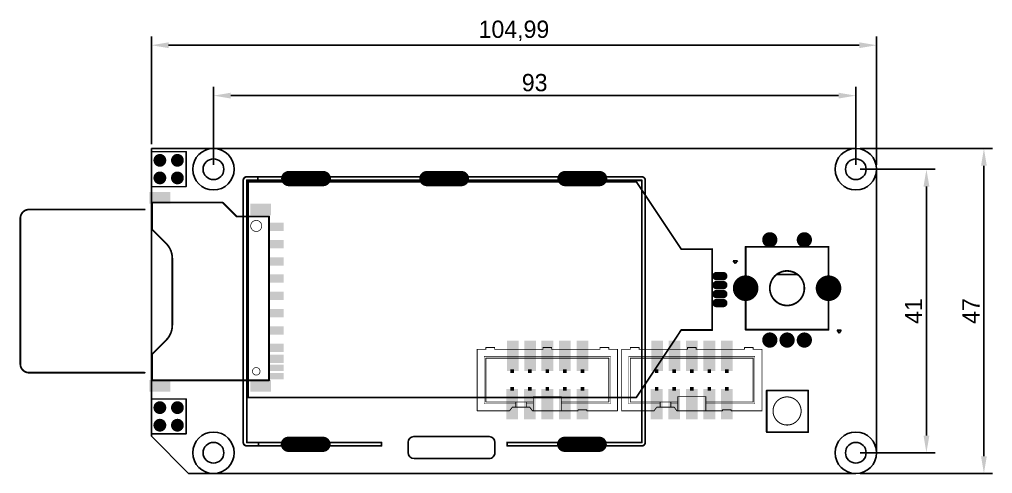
# Model space of a CAD drawing. Header units: millimetres. Extents: x 42 to 183, y 78 to 144.
import ezdxf

# ---------------------------------------------------------------- set-up
doc = ezdxf.new("R2010")
doc.units = ezdxf.units.MM
for name, color, linetype in [('BottomOverlay', 54, 'Continuous'), ('BottomSolder', 6, 'Continuous'), ('KeepOutLayer', 6, 'Continuous'), ('Mechanical16', 56, 'Continuous'), ('TopOverlay', 2, 'Continuous')]:
    doc.layers.add(name, color=color, linetype=linetype)
doc.dimstyles.new('ISO-25', dxfattribs={"dimtxt": 2.5, "dimasz": 2.5, "dimexe": 1.25, "dimexo": 0.625, "dimtad": 1, "dimtxsty": 'Standard', "dimcen": 2.5, "dimadec": 0, "dimazin": 0, "dimtfac": 1, "dimtmove": 0, "dimatfit": 3, "dimfxl": 1, "dimarcsym": 0})

# ---------------------------------------------------------------- blocks, each defined once
blk = doc.blocks.new('*D44')
at = {"color": 0, "lineweight": -2}
for p, q in [((69.99, 122.73), (69.99, 134)), ((162.99, 122.73), (162.99, 134)), ((72.49, 132.75), (160.49, 132.75))]:
    blk.add_line(p, q, dxfattribs=at)
at = {"color": 0}
for points in [[(72.49, 133.17), (72.49, 132.33), (69.99, 132.75)], [(160.49, 133.17), (160.49, 132.33), (162.99, 132.75)]]:
    blk.add_solid(points, dxfattribs=at)
at = {"layer": 'Defpoints', "color": 0}
for p in [(162.99, 132.75), (69.99, 122.11), (162.99, 122.11)]:
    blk.add_point(p, dxfattribs=at)
at = {"color": 0, "insert": (116.49, 134.62), "char_height": 2.5, "attachment_point": 5}
blk.add_mtext('93', dxfattribs=at)
blk = doc.blocks.new('*D45')
at = {"color": 0, "lineweight": -2}
for p, q in [((163.61, 122.11), (174.46, 122.11)), ((173.21, 119.61), (173.21, 83.6)), ((163.61, 81.1), (174.46, 81.1))]:
    blk.add_line(p, q, dxfattribs=at)
at = {"color": 0}
for points in [[(172.79, 119.61), (173.63, 119.61), (173.21, 122.11)], [(172.79, 83.6), (173.63, 83.6), (173.21, 81.1)]]:
    blk.add_solid(points, dxfattribs=at)
at = {"layer": 'Defpoints', "color": 0}
for p in [(162.99, 122.11), (162.99, 81.1), (173.21, 81.1)]:
    blk.add_point(p, dxfattribs=at)
at = {"color": 0, "insert": (171.34, 101.6), "char_height": 2.5, "attachment_point": 5, "rotation": 90}
blk.add_mtext('41', dxfattribs=at)
blk = doc.blocks.new('*D46')
at = {"color": 0, "lineweight": -2}
for p, q in [((61, 125.73), (61, 141.29)), ((165.99, 122.73), (165.99, 141.29)), ((63.5, 140.04), (163.49, 140.04))]:
    blk.add_line(p, q, dxfattribs=at)
at = {"color": 0}
for points in [[(63.5, 140.46), (63.5, 139.62), (61, 140.04)], [(163.49, 140.46), (163.49, 139.62), (165.99, 140.04)]]:
    blk.add_solid(points, dxfattribs=at)
at = {"layer": 'Defpoints', "color": 0}
for p in [(165.99, 140.04), (61, 125.1), (165.99, 122.11)]:
    blk.add_point(p, dxfattribs=at)
at = {"color": 0, "insert": (113.49, 142.12), "char_height": 2.5, "attachment_point": 5}
blk.add_mtext('104,99', dxfattribs=at)
blk = doc.blocks.new('*D47')
at = {"color": 0, "lineweight": -2}
for p, q in [((163.61, 125.1), (182.78, 125.1)), ((181.53, 122.6), (181.53, 80.61)), ((163.61, 78.11), (182.78, 78.11))]:
    blk.add_line(p, q, dxfattribs=at)
at = {"color": 0}
for points in [[(181.11, 122.6), (181.95, 122.6), (181.53, 125.1)], [(181.11, 80.61), (181.95, 80.61), (181.53, 78.11)]]:
    blk.add_solid(points, dxfattribs=at)
at = {"layer": 'Defpoints', "color": 0}
for p in [(162.99, 125.1), (162.99, 78.11), (181.53, 78.11)]:
    blk.add_point(p, dxfattribs=at)
at = {"color": 0, "insert": (179.65, 101.6), "char_height": 2.5, "attachment_point": 5, "rotation": 90}
blk.add_mtext('47', dxfattribs=at)

msp = doc.modelspace()

# ---------------------------------------------------------------- linework, layer by layer
for centre in [(69.989, 122.105), (162.989, 122.105), (69.989, 81.105), (162.989, 81.105)]:
    msp.add_circle(centre, 1.5)
at = {"layer": 'BottomOverlay'}
for points, const_width in [([(60.98, 119.603), (60.98, 124.643)], 0.2), ([(60.98, 124.643), (66.04, 124.643)], 0.2), ([(66.04, 119.603), (66.04, 124.643)], 0.2), ([(60.98, 119.603), (66.04, 119.603)], 0.2), ([(61.13, 113.383), (61.13, 117.283)], 0.254), ([(61.13, 117.283), (71.33, 117.283)], 0.254), ([(71.33, 117.283), (73.33, 115.283)], 0.254), ([(43.3, 116.283), (60.03, 116.283)], 0.254), ([(42.03, 113.783), (42.03, 115.013)], 0.254), ([(73.33, 115.283), (78.03, 115.283)], 0.254), ([(78.03, 91.583), (78.03, 115.283)], 0.254), ([(42.03, 110.283), (42.03, 113.783)], 0.254), ([(61.13, 113.383), (63.132, 111.381)], 0.254), ([(42.03, 93.953), (42.03, 110.283)], 0.254), ([(64.03, 99.553), (64.03, 109.213)], 0.254), ([(61.13, 95.383), (63.132, 97.385)], 0.254), ([(108.164, 87.178), (108.164, 96.068)], 0.127), ([(108.164, 96.068), (109.434, 96.068)], 0.127), ([(109.434, 96.068), (109.434, 96.322)], 0.127), ([(109.434, 96.322), (110.704, 96.322)], 0.127), ([(110.704, 96.068), (110.704, 96.322)], 0.127), ([(110.704, 96.068), (117.689, 96.068)], 0.127), ([(117.689, 96.322), (118.959, 96.322)], 0.127), ([(117.689, 96.068), (117.689, 96.322)], 0.127), ([(118.959, 96.068), (118.959, 96.322)], 0.127), ([(118.959, 96.068), (125.944, 96.068)], 0.127), ([(125.944, 96.322), (127.214, 96.322)], 0.127), ([(125.944, 96.068), (125.944, 96.322)], 0.127), ([(127.214, 96.068), (127.214, 96.322)], 0.127), ([(127.214, 96.068), (128.484, 96.068)], 0.127), ([(128.484, 87.178), (128.484, 96.068)], 0.127), ([(129.079, 96.068), (130.349, 96.068)], 0.127), ([(129.079, 87.178), (129.079, 96.068)], 0.127), ([(130.349, 96.322), (131.619, 96.322)], 0.127), ([(130.349, 96.068), (130.349, 96.322)], 0.127), ([(131.619, 96.068), (131.619, 96.322)], 0.127), ([(131.619, 96.068), (138.604, 96.068)], 0.127), ([(138.604, 96.068), (138.604, 96.322)], 0.127), ([(138.604, 96.322), (139.874, 96.322)], 0.127), ([(139.874, 96.068), (139.874, 96.322)], 0.127), ([(139.874, 96.068), (146.859, 96.068)], 0.127), ([(146.859, 96.068), (146.859, 96.322)], 0.127), ([(146.859, 96.322), (148.129, 96.322)], 0.127), ([(148.129, 96.068), (148.129, 96.322)], 0.127), ([(148.129, 96.068), (149.399, 96.068)], 0.127), ([(149.399, 87.178), (149.399, 96.068)], 0.127), ([(61.13, 91.583), (61.13, 95.383)], 0.254), ([(109.18, 88.194), (109.18, 95.052)], 0.0508), ([(109.18, 95.052), (127.468, 95.052)], 0.0508), ([(109.434, 94.798), (127.214, 94.798)], 0.127), ([(109.434, 88.448), (109.434, 94.798)], 0.127), ([(127.214, 88.448), (127.214, 94.798)], 0.127), ([(127.468, 88.194), (127.468, 95.052)], 0.0508), ([(130.095, 95.052), (148.383, 95.052)], 0.0508), ([(130.095, 88.194), (130.095, 95.052)], 0.0508), ([(130.349, 88.448), (130.349, 94.798)], 0.127), ([(130.349, 94.798), (148.129, 94.798)], 0.127), ([(148.129, 88.448), (148.129, 94.798)], 0.127), ([(148.383, 88.194), (148.383, 95.052)], 0.0508), ([(43.3, 92.683), (60.03, 92.683)], 0.254), ([(61.13, 91.583), (78.03, 91.583)], 0.254), ([(60.98, 83.84), (60.98, 88.88)], 0.2), ([(60.98, 88.88), (66.04, 88.88)], 0.2), ([(66.04, 83.84), (66.04, 88.88)], 0.2), ([(116.292, 89.21), (120.356, 89.21)], 0.127), ([(116.292, 88.448), (116.292, 89.21)], 0.127), ([(120.356, 88.448), (120.356, 89.21)], 0.127), ([(137.207, 88.448), (137.207, 89.21)], 0.127), ([(137.207, 89.21), (141.271, 89.21)], 0.127), ([(141.271, 88.448), (141.271, 89.21)], 0.127), ([(109.18, 88.194), (113.752, 88.194)], 0.0508), ([(109.434, 88.448), (113.752, 88.448)], 0.127), ([(112.863, 87.178), (113.244, 87.686)], 0.127), ([(113.244, 87.686), (113.752, 87.686)], 0.127), ([(113.752, 88.194), (113.752, 88.448)], 0.127), ([(113.752, 88.448), (115.276, 88.448)], 0.127), ([(113.752, 87.686), (113.752, 88.194)], 0.127), ([(113.752, 87.686), (115.276, 87.686)], 0.127), ([(115.276, 88.194), (115.276, 88.448)], 0.127), ([(115.276, 88.448), (116.292, 88.448)], 0.127), ([(115.276, 87.686), (115.276, 88.194)], 0.127), ([(115.276, 87.686), (115.784, 87.686)], 0.127), ([(115.276, 88.194), (116.292, 88.194)], 0.0508), ([(115.784, 87.686), (116.165, 87.178)], 0.127), ([(116.292, 88.194), (116.292, 88.448)], 0.127), ([(116.292, 87.178), (116.292, 88.194)], 0.127), ([(120.356, 88.448), (127.214, 88.448)], 0.127), ([(120.356, 88.194), (120.356, 88.448)], 0.127), ([(120.356, 87.178), (120.356, 88.194)], 0.127), ([(120.356, 88.194), (127.468, 88.194)], 0.0508), ([(122.769, 87.178), (122.769, 87.305)], 0.127), ([(122.769, 87.305), (124.039, 87.305)], 0.127), ([(124.039, 87.178), (124.039, 87.305)], 0.127), ([(130.095, 88.194), (134.667, 88.194)], 0.0508), ([(130.349, 88.448), (134.667, 88.448)], 0.127), ([(133.778, 87.178), (134.159, 87.686)], 0.127), ([(134.159, 87.686), (134.667, 87.686)], 0.127), ([(134.667, 88.448), (136.191, 88.448)], 0.127), ([(134.667, 88.194), (134.667, 88.448)], 0.127), ([(134.667, 87.686), (134.667, 88.194)], 0.127), ([(134.667, 87.686), (136.191, 87.686)], 0.127), ([(136.191, 88.448), (137.207, 88.448)], 0.127), ([(136.191, 88.194), (136.191, 88.448)], 0.127), ([(136.191, 87.686), (136.191, 88.194)], 0.127), ([(136.191, 87.686), (136.699, 87.686)], 0.127), ([(136.191, 88.194), (137.207, 88.194)], 0.0508), ([(136.699, 87.686), (137.08, 87.178)], 0.127), ([(137.207, 88.194), (137.207, 88.448)], 0.127), ([(137.207, 87.178), (137.207, 88.194)], 0.127), ([(141.271, 88.194), (141.271, 88.448)], 0.127), ([(141.271, 88.448), (148.129, 88.448)], 0.127), ([(141.271, 87.178), (141.271, 88.194)], 0.127), ([(141.271, 88.194), (148.383, 88.194)], 0.0508), ([(143.684, 87.305), (144.954, 87.305)], 0.127), ([(143.684, 87.178), (143.684, 87.305)], 0.127), ([(144.954, 87.178), (144.954, 87.305)], 0.127), ([(108.164, 87.178), (112.863, 87.178)], 0.127), ([(116.165, 87.178), (116.292, 87.178)], 0.127), ([(116.292, 87.178), (120.356, 87.178)], 0.127), ([(120.356, 87.178), (122.769, 87.178)], 0.127), ([(124.039, 87.178), (128.484, 87.178)], 0.127), ([(129.079, 87.178), (133.778, 87.178)], 0.127), ([(137.08, 87.178), (137.207, 87.178)], 0.127), ([(137.207, 87.178), (141.271, 87.178)], 0.127), ([(141.271, 87.178), (143.684, 87.178)], 0.127), ([(144.954, 87.178), (149.399, 87.178)], 0.127), ([(60.98, 83.84), (66.04, 83.84)], 0.2)]:
    msp.add_lwpolyline(points, dxfattribs=dict(at, const_width=const_width))
for points, const_width in [([(61.03, 124.643, 1), (60.93, 124.643, 1)], 0.1), ([(61.03, 124.643, 1), (60.93, 124.643, 1)], 0.1), ([(66.09, 124.643, 1), (65.99, 124.643, 1)], 0.1), ([(66.09, 124.643, 1), (65.99, 124.643, 1)], 0.1), ([(61.03, 119.603, 1), (60.93, 119.603, 1)], 0.1), ([(61.03, 119.603, 1), (60.93, 119.603, 1)], 0.1), ([(66.09, 119.603, 1), (65.99, 119.603, 1)], 0.1), ([(66.09, 119.603, 1), (65.99, 119.603, 1)], 0.1), ([(61.13, 117.22, 1), (61.13, 117.347, 1)], 0.127), ([(61.13, 117.22, 1), (61.13, 117.347, 1)], 0.127), ([(71.33, 117.22, 1), (71.33, 117.347, 1)], 0.127), ([(71.33, 117.22, 1), (71.33, 117.347, 1)], 0.127), ([(43.3, 116.22, 1), (43.3, 116.347, 1)], 0.127), ([(43.3, 116.22, 1), (43.3, 116.347, 1)], 0.127), ([(60.03, 116.22, 1), (60.03, 116.347, 1)], 0.127), ([(42.03, 114.95, 1), (42.03, 115.077, 1)], 0.127), ([(42.03, 114.95, 1), (42.03, 115.077, 1)], 0.127), ([(73.33, 115.22, 1), (73.33, 115.347, 1)], 0.127), ([(73.33, 115.22, 1), (73.33, 115.347, 1)], 0.127), ([(78.03, 115.22, 1), (78.03, 115.347, 1)], 0.127), ([(78.03, 115.22, 1), (78.03, 115.347, 1)], 0.127), ([(42.03, 113.72, 1), (42.03, 113.847, 1)], 0.127), ([(42.03, 113.72, 1), (42.03, 113.847, 1)], 0.127), ([(61.13, 113.32, 1), (61.13, 113.447, 1)], 0.127), ([(61.13, 113.32, 1), (61.13, 113.447, 1)], 0.127), ([(63.132, 111.318, 1), (63.132, 111.445, 1)], 0.127), ([(63.132, 111.318, 1), (63.132, 111.445, 1)], 0.127), ([(42.03, 110.219, 1), (42.03, 110.346, 1)], 0.127), ([(42.03, 110.219, 1), (42.03, 110.346, 1)], 0.127), ([(64.03, 109.149, 1), (64.03, 109.276, 1)], 0.127), ([(64.03, 109.15, 1), (64.03, 109.277, 1)], 0.127), ([(64.03, 99.49, 1), (64.03, 99.617, 1)], 0.127), ([(64.03, 99.49, 1), (64.03, 99.617, 1)], 0.127), ([(63.132, 97.321, 1), (63.132, 97.448, 1)], 0.127), ([(63.132, 97.321, 1), (63.132, 97.448, 1)], 0.127), ([(108.196, 96.068, 1), (108.132, 96.068, 1)], 0.0635), ([(108.196, 96.068, 1), (108.132, 96.068, 1)], 0.0635), ([(109.466, 96.322, 1), (109.402, 96.322, 1)], 0.0635), ([(109.466, 96.322, 1), (109.402, 96.322, 1)], 0.0635), ([(109.466, 96.068, 1), (109.402, 96.068, 1)], 0.0635), ([(109.466, 96.068, 1), (109.402, 96.068, 1)], 0.0635), ([(110.736, 96.322, 1), (110.672, 96.322, 1)], 0.0635), ([(110.736, 96.322, 1), (110.672, 96.322, 1)], 0.0635), ([(110.736, 96.068, 1), (110.672, 96.068, 1)], 0.0635), ([(110.736, 96.068, 1), (110.672, 96.068, 1)], 0.0635), ([(117.721, 96.322, 1), (117.657, 96.322, 1)], 0.0635), ([(117.721, 96.322, 1), (117.657, 96.322, 1)], 0.0635), ([(117.721, 96.068, 1), (117.657, 96.068, 1)], 0.0635), ([(117.721, 96.068, 1), (117.657, 96.068, 1)], 0.0635), ([(118.991, 96.322, 1), (118.927, 96.322, 1)], 0.0635), ([(118.991, 96.322, 1), (118.927, 96.322, 1)], 0.0635), ([(118.991, 96.068, 1), (118.927, 96.068, 1)], 0.0635), ([(118.991, 96.068, 1), (118.927, 96.068, 1)], 0.0635), ([(125.976, 96.322, 1), (125.912, 96.322, 1)], 0.0635), ([(125.976, 96.322, 1), (125.912, 96.322, 1)], 0.0635), ([(125.976, 96.068, 1), (125.912, 96.068, 1)], 0.0635), ([(125.976, 96.068, 1), (125.912, 96.068, 1)], 0.0635), ([(127.246, 96.322, 1), (127.182, 96.322, 1)], 0.0635), ([(127.246, 96.322, 1), (127.182, 96.322, 1)], 0.0635), ([(127.246, 96.068, 1), (127.182, 96.068, 1)], 0.0635), ([(127.246, 96.068, 1), (127.182, 96.068, 1)], 0.0635), ([(128.516, 96.068, 1), (128.452, 96.068, 1)], 0.0635), ([(128.516, 96.068, 1), (128.452, 96.068, 1)], 0.0635), ([(129.111, 96.068, 1), (129.047, 96.068, 1)], 0.0635), ([(129.111, 96.068, 1), (129.047, 96.068, 1)], 0.0635), ([(130.381, 96.322, 1), (130.317, 96.322, 1)], 0.0635), ([(130.381, 96.322, 1), (130.317, 96.322, 1)], 0.0635), ([(130.381, 96.068, 1), (130.317, 96.068, 1)], 0.0635), ([(130.381, 96.068, 1), (130.317, 96.068, 1)], 0.0635), ([(131.651, 96.322, 1), (131.587, 96.322, 1)], 0.0635), ([(131.651, 96.322, 1), (131.587, 96.322, 1)], 0.0635), ([(131.651, 96.068, 1), (131.587, 96.068, 1)], 0.0635), ([(131.651, 96.068, 1), (131.587, 96.068, 1)], 0.0635), ([(138.636, 96.322, 1), (138.572, 96.322, 1)], 0.0635), ([(138.636, 96.322, 1), (138.572, 96.322, 1)], 0.0635), ([(138.636, 96.068, 1), (138.572, 96.068, 1)], 0.0635), ([(138.636, 96.068, 1), (138.572, 96.068, 1)], 0.0635), ([(139.906, 96.322, 1), (139.842, 96.322, 1)], 0.0635), ([(139.906, 96.322, 1), (139.842, 96.322, 1)], 0.0635), ([(139.906, 96.068, 1), (139.842, 96.068, 1)], 0.0635), ([(139.906, 96.068, 1), (139.842, 96.068, 1)], 0.0635), ([(146.891, 96.322, 1), (146.827, 96.322, 1)], 0.0635), ([(146.891, 96.322, 1), (146.827, 96.322, 1)], 0.0635), ([(146.891, 96.068, 1), (146.827, 96.068, 1)], 0.0635), ([(146.891, 96.068, 1), (146.827, 96.068, 1)], 0.0635), ([(148.161, 96.322, 1), (148.097, 96.322, 1)], 0.0635), ([(148.161, 96.322, 1), (148.097, 96.322, 1)], 0.0635), ([(148.161, 96.068, 1), (148.097, 96.068, 1)], 0.0635), ([(148.161, 96.068, 1), (148.097, 96.068, 1)], 0.0635), ([(149.431, 96.068, 1), (149.367, 96.068, 1)], 0.0635), ([(149.431, 96.068, 1), (149.367, 96.068, 1)], 0.0635), ([(61.13, 95.319, 1), (61.13, 95.446, 1)], 0.127), ([(61.13, 95.319, 1), (61.13, 95.446, 1)], 0.127), ([(109.193, 95.052, 1), (109.167, 95.052, 1)], 0.0254), ([(109.193, 95.052, 1), (109.167, 95.052, 1)], 0.0254), ([(109.466, 94.798, 1), (109.402, 94.798, 1)], 0.0635), ([(109.466, 94.798, 1), (109.402, 94.798, 1)], 0.0635), ([(127.246, 94.798, 1), (127.182, 94.798, 1)], 0.0635), ([(127.246, 94.798, 1), (127.182, 94.798, 1)], 0.0635), ([(127.481, 95.052, 1), (127.455, 95.052, 1)], 0.0254), ([(127.481, 95.052, 1), (127.455, 95.052, 1)], 0.0254), ([(130.108, 95.052, 1), (130.082, 95.052, 1)], 0.0254), ([(130.108, 95.052, 1), (130.082, 95.052, 1)], 0.0254), ([(130.381, 94.798, 1), (130.317, 94.798, 1)], 0.0635), ([(130.381, 94.798, 1), (130.317, 94.798, 1)], 0.0635), ([(148.161, 94.798, 1), (148.097, 94.798, 1)], 0.0635), ([(148.161, 94.798, 1), (148.097, 94.798, 1)], 0.0635), ([(148.396, 95.052, 1), (148.37, 95.052, 1)], 0.0254), ([(148.396, 95.052, 1), (148.37, 95.052, 1)], 0.0254), ([(42.03, 93.89, 1), (42.03, 94.017, 1)], 0.127), ([(42.03, 93.89, 1), (42.03, 94.017, 1)], 0.127), ([(43.3, 92.62, 1), (43.3, 92.747, 1)], 0.127), ([(43.3, 92.62, 1), (43.3, 92.747, 1)], 0.127), ([(60.03, 92.62, 1), (60.03, 92.747, 1)], 0.127), ([(61.13, 91.52, 1), (61.13, 91.647, 1)], 0.127), ([(61.13, 91.52, 1), (61.13, 91.647, 1)], 0.127), ([(78.03, 91.52, 1), (78.03, 91.647, 1)], 0.127), ([(78.03, 91.52, 1), (78.03, 91.647, 1)], 0.127), ([(61.03, 88.88, 1), (60.93, 88.88, 1)], 0.1), ([(61.03, 88.88, 1), (60.93, 88.88, 1)], 0.1), ([(66.09, 88.88, 1), (65.99, 88.88, 1)], 0.1), ([(66.09, 88.88, 1), (65.99, 88.88, 1)], 0.1), ([(116.324, 89.21, 1), (116.26, 89.21, 1)], 0.0635), ([(116.324, 89.21, 1), (116.26, 89.21, 1)], 0.0635), ([(120.388, 89.21, 1), (120.324, 89.21, 1)], 0.0635), ([(120.388, 89.21, 1), (120.324, 89.21, 1)], 0.0635), ([(137.239, 89.21, 1), (137.175, 89.21, 1)], 0.0635), ([(137.239, 89.21, 1), (137.175, 89.21, 1)], 0.0635), ([(141.303, 89.21, 1), (141.239, 89.21, 1)], 0.0635), ([(141.303, 89.21, 1), (141.239, 89.21, 1)], 0.0635), ([(109.193, 88.194, 1), (109.167, 88.194, 1)], 0.0254), ([(109.193, 88.194, 1), (109.167, 88.194, 1)], 0.0254), ([(109.466, 88.448, 1), (109.402, 88.448, 1)], 0.0635), ([(109.466, 88.448, 1), (109.402, 88.448, 1)], 0.0635), ([(113.276, 87.686, 1), (113.212, 87.686, 1)], 0.0635), ([(113.276, 87.686, 1), (113.212, 87.686, 1)], 0.0635), ([(113.784, 88.448, 1), (113.72, 88.448, 1)], 0.0635), ([(113.784, 88.448, 1), (113.72, 88.448, 1)], 0.0635), ([(113.784, 88.448, 1), (113.72, 88.448, 1)], 0.0635), ([(113.784, 88.194, 1), (113.72, 88.194, 1)], 0.0635), ([(113.784, 88.194, 1), (113.72, 88.194, 1)], 0.0635), ([(113.784, 87.686, 1), (113.72, 87.686, 1)], 0.0635), ([(113.784, 87.686, 1), (113.72, 87.686, 1)], 0.0635), ([(113.784, 87.686, 1), (113.72, 87.686, 1)], 0.0635), ([(113.765, 88.194, 1), (113.739, 88.194, 1)], 0.0254), ([(115.308, 88.448, 1), (115.244, 88.448, 1)], 0.0635), ([(115.308, 88.448, 1), (115.244, 88.448, 1)], 0.0635), ([(115.308, 88.448, 1), (115.244, 88.448, 1)], 0.0635), ([(115.308, 88.194, 1), (115.244, 88.194, 1)], 0.0635), ([(115.308, 88.194, 1), (115.244, 88.194, 1)], 0.0635), ([(115.308, 87.686, 1), (115.244, 87.686, 1)], 0.0635), ([(115.308, 87.686, 1), (115.244, 87.686, 1)], 0.0635), ([(115.308, 87.686, 1), (115.244, 87.686, 1)], 0.0635), ([(115.289, 88.194, 1), (115.263, 88.194, 1)], 0.0254), ([(115.816, 87.686, 1), (115.752, 87.686, 1)], 0.0635), ([(115.816, 87.686, 1), (115.752, 87.686, 1)], 0.0635), ([(116.324, 88.448, 1), (116.26, 88.448, 1)], 0.0635), ([(116.324, 88.448, 1), (116.26, 88.448, 1)], 0.0635), ([(116.324, 88.448, 1), (116.26, 88.448, 1)], 0.0635), ([(116.324, 88.194, 1), (116.26, 88.194, 1)], 0.0635), ([(116.324, 88.194, 1), (116.26, 88.194, 1)], 0.0635), ([(116.305, 88.194, 1), (116.279, 88.194, 1)], 0.0254), ([(120.388, 88.448, 1), (120.324, 88.448, 1)], 0.0635), ([(120.388, 88.448, 1), (120.324, 88.448, 1)], 0.0635), ([(120.388, 88.448, 1), (120.324, 88.448, 1)], 0.0635), ([(120.388, 88.194, 1), (120.324, 88.194, 1)], 0.0635), ([(120.388, 88.194, 1), (120.324, 88.194, 1)], 0.0635), ([(120.369, 88.194, 1), (120.343, 88.194, 1)], 0.0254), ([(122.801, 87.305, 1), (122.737, 87.305, 1)], 0.0635), ([(122.801, 87.305, 1), (122.737, 87.305, 1)], 0.0635), ([(124.071, 87.305, 1), (124.007, 87.305, 1)], 0.0635), ([(124.071, 87.305, 1), (124.007, 87.305, 1)], 0.0635), ([(127.246, 88.448, 1), (127.182, 88.448, 1)], 0.0635), ([(127.246, 88.448, 1), (127.182, 88.448, 1)], 0.0635), ([(127.481, 88.194, 1), (127.455, 88.194, 1)], 0.0254), ([(127.481, 88.194, 1), (127.455, 88.194, 1)], 0.0254), ([(130.108, 88.194, 1), (130.082, 88.194, 1)], 0.0254), ([(130.108, 88.194, 1), (130.082, 88.194, 1)], 0.0254), ([(130.381, 88.448, 1), (130.317, 88.448, 1)], 0.0635), ([(130.381, 88.448, 1), (130.317, 88.448, 1)], 0.0635), ([(134.191, 87.686, 1), (134.127, 87.686, 1)], 0.0635), ([(134.191, 87.686, 1), (134.127, 87.686, 1)], 0.0635), ([(134.699, 88.448, 1), (134.635, 88.448, 1)], 0.0635), ([(134.699, 88.448, 1), (134.635, 88.448, 1)], 0.0635), ([(134.699, 88.448, 1), (134.635, 88.448, 1)], 0.0635), ([(134.699, 88.194, 1), (134.635, 88.194, 1)], 0.0635), ([(134.699, 88.194, 1), (134.635, 88.194, 1)], 0.0635), ([(134.699, 87.686, 1), (134.635, 87.686, 1)], 0.0635), ([(134.699, 87.686, 1), (134.635, 87.686, 1)], 0.0635), ([(134.699, 87.686, 1), (134.635, 87.686, 1)], 0.0635), ([(134.68, 88.194, 1), (134.654, 88.194, 1)], 0.0254), ([(136.223, 88.448, 1), (136.159, 88.448, 1)], 0.0635), ([(136.223, 88.448, 1), (136.159, 88.448, 1)], 0.0635), ([(136.223, 88.448, 1), (136.159, 88.448, 1)], 0.0635), ([(136.223, 88.194, 1), (136.159, 88.194, 1)], 0.0635), ([(136.223, 88.194, 1), (136.159, 88.194, 1)], 0.0635), ([(136.223, 87.686, 1), (136.159, 87.686, 1)], 0.0635), ([(136.223, 87.686, 1), (136.159, 87.686, 1)], 0.0635), ([(136.223, 87.686, 1), (136.159, 87.686, 1)], 0.0635), ([(136.204, 88.194, 1), (136.178, 88.194, 1)], 0.0254), ([(136.731, 87.686, 1), (136.667, 87.686, 1)], 0.0635), ([(136.731, 87.686, 1), (136.667, 87.686, 1)], 0.0635), ([(137.239, 88.448, 1), (137.175, 88.448, 1)], 0.0635), ([(137.239, 88.448, 1), (137.175, 88.448, 1)], 0.0635), ([(137.239, 88.448, 1), (137.175, 88.448, 1)], 0.0635), ([(137.239, 88.194, 1), (137.175, 88.194, 1)], 0.0635), ([(137.239, 88.194, 1), (137.175, 88.194, 1)], 0.0635), ([(137.22, 88.194, 1), (137.194, 88.194, 1)], 0.0254), ([(141.303, 88.448, 1), (141.239, 88.448, 1)], 0.0635), ([(141.303, 88.448, 1), (141.239, 88.448, 1)], 0.0635), ([(141.303, 88.448, 1), (141.239, 88.448, 1)], 0.0635), ([(141.303, 88.194, 1), (141.239, 88.194, 1)], 0.0635), ([(141.303, 88.194, 1), (141.239, 88.194, 1)], 0.0635), ([(141.284, 88.194, 1), (141.258, 88.194, 1)], 0.0254), ([(143.716, 87.305, 1), (143.652, 87.305, 1)], 0.0635), ([(143.716, 87.305, 1), (143.652, 87.305, 1)], 0.0635), ([(144.986, 87.305, 1), (144.922, 87.305, 1)], 0.0635), ([(144.986, 87.305, 1), (144.922, 87.305, 1)], 0.0635), ([(148.161, 88.448, 1), (148.097, 88.448, 1)], 0.0635), ([(148.161, 88.448, 1), (148.097, 88.448, 1)], 0.0635), ([(148.396, 88.194, 1), (148.37, 88.194, 1)], 0.0254), ([(148.396, 88.194, 1), (148.37, 88.194, 1)], 0.0254), ([(108.196, 87.178, 1), (108.132, 87.178, 1)], 0.0635), ([(108.196, 87.178, 1), (108.132, 87.178, 1)], 0.0635), ([(112.895, 87.178, 1), (112.831, 87.178, 1)], 0.0635), ([(112.895, 87.178, 1), (112.831, 87.178, 1)], 0.0635), ([(116.197, 87.178, 1), (116.133, 87.178, 1)], 0.0635), ([(116.197, 87.178, 1), (116.133, 87.178, 1)], 0.0635), ([(116.324, 87.178, 1), (116.26, 87.178, 1)], 0.0635), ([(116.324, 87.178, 1), (116.26, 87.178, 1)], 0.0635), ([(116.324, 87.178, 1), (116.26, 87.178, 1)], 0.0635), ([(120.388, 87.178, 1), (120.324, 87.178, 1)], 0.0635), ([(120.388, 87.178, 1), (120.324, 87.178, 1)], 0.0635), ([(120.388, 87.178, 1), (120.324, 87.178, 1)], 0.0635), ([(122.801, 87.178, 1), (122.737, 87.178, 1)], 0.0635), ([(122.801, 87.178, 1), (122.737, 87.178, 1)], 0.0635), ([(124.071, 87.178, 1), (124.007, 87.178, 1)], 0.0635), ([(124.071, 87.178, 1), (124.007, 87.178, 1)], 0.0635), ([(128.516, 87.178, 1), (128.452, 87.178, 1)], 0.0635), ([(128.516, 87.178, 1), (128.452, 87.178, 1)], 0.0635), ([(129.111, 87.178, 1), (129.047, 87.178, 1)], 0.0635), ([(129.111, 87.178, 1), (129.047, 87.178, 1)], 0.0635), ([(133.81, 87.178, 1), (133.746, 87.178, 1)], 0.0635), ([(133.81, 87.178, 1), (133.746, 87.178, 1)], 0.0635), ([(137.112, 87.178, 1), (137.048, 87.178, 1)], 0.0635), ([(137.112, 87.178, 1), (137.048, 87.178, 1)], 0.0635), ([(137.239, 87.178, 1), (137.175, 87.178, 1)], 0.0635), ([(137.239, 87.178, 1), (137.175, 87.178, 1)], 0.0635), ([(137.239, 87.178, 1), (137.175, 87.178, 1)], 0.0635), ([(141.303, 87.178, 1), (141.239, 87.178, 1)], 0.0635), ([(141.303, 87.178, 1), (141.239, 87.178, 1)], 0.0635), ([(141.303, 87.178, 1), (141.239, 87.178, 1)], 0.0635), ([(143.716, 87.178, 1), (143.652, 87.178, 1)], 0.0635), ([(143.716, 87.178, 1), (143.652, 87.178, 1)], 0.0635), ([(144.986, 87.178, 1), (144.922, 87.178, 1)], 0.0635), ([(144.986, 87.178, 1), (144.922, 87.178, 1)], 0.0635), ([(149.431, 87.178, 1), (149.367, 87.178, 1)], 0.0635), ([(149.431, 87.178, 1), (149.367, 87.178, 1)], 0.0635), ([(61.03, 83.84, 1), (60.93, 83.84, 1)], 0.1), ([(61.03, 83.84, 1), (60.93, 83.84, 1)], 0.1), ([(66.09, 83.84, 1), (65.99, 83.84, 1)], 0.1), ([(66.09, 83.84, 1), (65.99, 83.84, 1)], 0.1)]:
    msp.add_lwpolyline(points, format="xyb", close=True, dxfattribs=dict(at, const_width=const_width))
at = {"layer": 'BottomOverlay', "const_width": 0.254}
for points in [[(42.03, 115.013, -0.4142136), (43.3, 116.283)], [(63.132, 111.381, -0.1989124), (64.03, 109.213)], [(64.03, 99.553, -0.1989124), (63.132, 97.385)], [(43.3, 92.683, -0.4142136), (42.03, 93.953)]]:
    msp.add_lwpolyline(points, format="xyb", dxfattribs=at)
at = {"layer": 'BottomSolder'}
for points, const_width in [([(62.693, 123.393, 1), (61.767, 123.393, 1)], 0.927), ([(65.233, 123.393, 1), (64.307, 123.393, 1)], 0.927), ([(62.693, 120.853, 1), (61.767, 120.853, 1)], 0.927), ([(65.233, 120.853, 1), (64.307, 120.853, 1)], 0.927), ([(80.339, 120.755, 1), (81.441, 120.755, 1)], 1.102), ([(85.339, 120.755, 1), (86.441, 120.755, 1)], 1.102), ([(100.339, 120.755, 1), (101.441, 120.755, 1)], 1.102), ([(105.339, 120.755, 1), (106.441, 120.755, 1)], 1.102), ([(120.339, 120.755, 1), (121.441, 120.755, 1)], 1.102), ([(125.339, 120.755, 1), (126.441, 120.755, 1)], 1.102), ([(150.535, 111.351, 1), (150.535, 112.453, 1)], 1.102), ([(155.535, 111.351, 1), (155.535, 112.453, 1)], 1.102), ([(142.504, 106.651, 1), (143.106, 106.651, 1)], 0.602), ([(143.504, 106.651, 1), (144.106, 106.651, 1)], 0.602), ([(142.504, 105.351, 1), (143.106, 105.351, 1)], 0.602), ([(143.504, 105.351, 1), (144.106, 105.351, 1)], 0.602), ([(147.035, 103.976, 1), (147.035, 105.828, 1)], 1.852), ([(159.035, 103.976, 1), (159.035, 105.828, 1)], 1.852), ([(142.504, 104.051, 1), (143.106, 104.051, 1)], 0.602), ([(143.504, 104.051, 1), (144.106, 104.051, 1)], 0.602), ([(142.504, 102.751, 1), (143.106, 102.751, 1)], 0.602), ([(143.504, 102.751, 1), (144.106, 102.751, 1)], 0.602), ([(150.535, 96.851, 1), (150.535, 97.953, 1)], 1.102), ([(153.035, 96.851, 1), (153.035, 97.953, 1)], 1.102), ([(155.535, 96.851, 1), (155.535, 97.953, 1)], 1.102), ([(62.693, 87.63, 1), (61.767, 87.63, 1)], 0.927), ([(65.233, 87.63, 1), (64.307, 87.63, 1)], 0.927), ([(62.693, 85.09, 1), (61.767, 85.09, 1)], 0.927), ([(65.233, 85.09, 1), (64.307, 85.09, 1)], 0.927), ([(80.289, 82.33, 1), (81.391, 82.33, 1)], 1.102), ([(85.289, 82.33, 1), (86.391, 82.33, 1)], 1.102), ([(120.289, 82.33, 1), (121.391, 82.33, 1)], 1.102), ([(125.289, 82.33, 1), (126.391, 82.33, 1)], 1.102)]:
    msp.add_lwpolyline(points, format="xyb", close=True, dxfattribs=dict(at, const_width=const_width))
for points, const_width in [([(85.89, 120.755), (80.89, 120.755)], 2.203), ([(105.89, 120.755), (100.89, 120.755)], 2.203), ([(125.89, 120.755), (120.89, 120.755)], 2.203), ([(143.805, 106.651), (142.805, 106.651)], 1.203), ([(143.805, 105.351), (142.805, 105.351)], 1.203), ([(143.805, 104.051), (142.805, 104.051)], 1.203), ([(143.805, 102.751), (142.805, 102.751)], 1.203), ([(85.84, 82.33), (80.84, 82.33)], 2.203), ([(125.84, 82.33), (120.84, 82.33)], 2.203)]:
    msp.add_lwpolyline(points, dxfattribs=dict(at, const_width=const_width))
for points in [[(60.728, 118.835), (60.728, 117.131), (63.732, 118.835), (63.732, 117.131)], [(75.328, 117.135), (75.328, 115.431), (78.332, 117.135), (78.332, 115.431)], [(77.912, 114.385), (77.912, 113.181), (80.148, 114.385), (80.148, 113.181)], [(77.912, 111.885), (77.912, 110.681), (80.148, 111.885), (80.148, 110.681)], [(77.912, 109.385), (77.912, 108.181), (80.148, 109.385), (80.148, 108.181)], [(77.912, 106.885), (77.912, 105.681), (80.148, 106.885), (80.148, 105.681)], [(77.912, 104.385), (77.912, 103.181), (80.148, 104.385), (80.148, 103.181)], [(77.912, 101.885), (77.912, 100.681), (80.148, 101.885), (80.148, 100.681)], [(77.912, 99.385), (77.912, 98.181), (80.148, 99.385), (80.148, 98.181)], [(112.472, 92.921), (114.176, 92.921), (112.472, 97.325), (114.176, 97.325)], [(114.972, 92.921), (116.676, 92.921), (114.972, 97.325), (116.676, 97.325)], [(117.472, 92.921), (119.176, 92.921), (117.472, 97.325), (119.176, 97.325)], [(120.012, 92.921), (121.716, 92.921), (120.012, 97.325), (121.716, 97.325)], [(122.552, 92.921), (124.256, 92.921), (122.552, 97.325), (124.256, 97.325)], [(133.387, 92.921), (135.091, 92.921), (133.387, 97.325), (135.091, 97.325)], [(135.887, 92.921), (137.591, 92.921), (135.887, 97.325), (137.591, 97.325)], [(138.387, 92.921), (140.091, 92.921), (138.387, 97.325), (140.091, 97.325)], [(140.927, 92.921), (142.631, 92.921), (140.927, 97.325), (142.631, 97.325)], [(143.467, 92.921), (145.171, 92.921), (143.467, 97.325), (145.171, 97.325)], [(77.912, 96.885), (77.912, 95.681), (80.148, 96.885), (80.148, 95.681)], [(77.912, 95.285), (77.912, 94.081), (80.148, 95.285), (80.148, 94.081)], [(77.912, 93.835), (77.912, 92.931), (80.148, 93.835), (80.148, 92.931)], [(60.728, 91.635), (60.728, 89.931), (63.732, 91.635), (63.732, 89.931)], [(75.328, 91.635), (75.328, 89.931), (78.332, 91.635), (78.332, 89.931)], [(77.912, 92.635), (77.912, 91.731), (80.148, 92.635), (80.148, 91.731)], [(112.392, 85.921), (114.096, 85.921), (112.392, 90.325), (114.096, 90.325)], [(114.932, 85.921), (116.636, 85.921), (114.932, 90.325), (116.636, 90.325)], [(117.472, 85.921), (119.176, 85.921), (117.472, 90.325), (119.176, 90.325)], [(120.012, 85.921), (121.716, 85.921), (120.012, 90.325), (121.716, 90.325)], [(122.552, 85.921), (124.256, 85.921), (122.552, 90.325), (124.256, 90.325)], [(133.307, 85.921), (135.011, 85.921), (133.307, 90.325), (135.011, 90.325)], [(135.847, 85.921), (137.551, 85.921), (135.847, 90.325), (137.551, 90.325)], [(138.387, 85.921), (140.091, 85.921), (138.387, 90.325), (140.091, 90.325)], [(140.927, 85.921), (142.631, 85.921), (140.927, 90.325), (142.631, 90.325)], [(143.467, 85.921), (145.171, 85.921), (143.467, 90.325), (145.171, 90.325)]]:
    msp.add_solid(points, dxfattribs=at)
at = {"layer": 'KeepOutLayer'}
for p, q in [((61, 125.105), (162.989, 125.105)), ((61, 119.38), (61, 125.105)), ((165.989, 81.105), (165.989, 122.105)), ((61, 95.885), (61, 119.38)), ((61, 89.281), (61, 95.885)), ((61, 83.494), (61, 89.281)), ((61, 83.494), (66.389, 78.105)), ((98.989, 83.439), (109.91, 83.439)), ((98.171, 81.123), (98.171, 82.621)), ((110.744, 81.105), (110.744, 82.605)), ((99.03, 80.264), (109.903, 80.264)), ((66.389, 78.105), (162.989, 78.105))]:
    msp.add_line(p, q, dxfattribs=at)
for points, const_width in [([(76.18, 114.708, 1), (76.18, 113.108, 1)], 0.1), ([(76.18, 114.683, 1), (76.18, 114.733, 1)], 0.05), ([(76.18, 113.083, 1), (76.18, 113.133, 1)], 0.05), ([(76.18, 93.433, 1), (76.18, 92.333, 1)], 0.1), ([(76.18, 93.408, 1), (76.18, 93.458, 1)], 0.05), ([(76.18, 92.308, 1), (76.18, 92.358, 1)], 0.05)]:
    msp.add_lwpolyline(points, format="xyb", close=True, dxfattribs=dict(at, const_width=const_width))
for centre, radius, start, end in [((69.989, 122.105), 3, 0, 180), ((162.989, 122.105), 3, 0, 180), ((162.989, 122.105), 3, 0, 90), ((69.989, 122.105), 3, 180, 0), ((162.989, 122.105), 3, 180, 0), ((69.989, 81.105), 3, 0, 180), ((98.989, 82.621), 0.818, 90, 179.99982), ((109.91, 82.605), 0.834, 0, 90), ((162.989, 81.105), 3, 0, 180), ((69.989, 81.105), 3, 180, 0), ((99.03, 81.123), 0.859, 180, 270), ((109.903, 81.105), 0.841, 269.99983, 0), ((159.989, 81.105), 0.0127, 0, 180), ((159.989, 81.105), 0.0127, 180, 0), ((162.989, 81.105), 3, 180, 0), ((162.989, 81.105), 3, 270, 0)]:
    msp.add_arc(centre, radius, start, end, dxfattribs=at)
at = {"layer": 'Mechanical16'}
for points in [[(113.498, 93.147), (112.99, 93.147), (113.498, 92.639), (112.99, 92.639)], [(116.038, 93.147), (115.53, 93.147), (116.038, 92.639), (115.53, 92.639)], [(118.578, 93.147), (118.07, 93.147), (118.578, 92.639), (118.07, 92.639)], [(121.118, 93.147), (120.61, 93.147), (121.118, 92.639), (120.61, 92.639)], [(123.658, 93.147), (123.15, 93.147), (123.658, 92.639), (123.15, 92.639)], [(134.413, 93.147), (133.905, 93.147), (134.413, 92.639), (133.905, 92.639)], [(136.953, 93.147), (136.445, 93.147), (136.953, 92.639), (136.445, 92.639)], [(139.493, 93.147), (138.985, 93.147), (139.493, 92.639), (138.985, 92.639)], [(142.033, 93.147), (141.525, 93.147), (142.033, 92.639), (141.525, 92.639)], [(144.573, 93.147), (144.065, 93.147), (144.573, 92.639), (144.065, 92.639)], [(113.498, 90.607), (112.99, 90.607), (113.498, 90.099), (112.99, 90.099)], [(116.038, 90.607), (115.53, 90.607), (116.038, 90.099), (115.53, 90.099)], [(118.578, 90.607), (118.07, 90.607), (118.578, 90.099), (118.07, 90.099)], [(121.118, 90.607), (120.61, 90.607), (121.118, 90.099), (120.61, 90.099)], [(123.658, 90.607), (123.15, 90.607), (123.658, 90.099), (123.15, 90.099)], [(134.413, 90.607), (133.905, 90.607), (134.413, 90.099), (133.905, 90.099)], [(136.953, 90.607), (136.445, 90.607), (136.953, 90.099), (136.445, 90.099)], [(139.493, 90.607), (138.985, 90.607), (139.493, 90.099), (138.985, 90.099)], [(142.033, 90.607), (141.525, 90.607), (142.033, 90.099), (141.525, 90.099)], [(144.573, 90.607), (144.065, 90.607), (144.573, 90.099), (144.065, 90.099)]]:
    msp.add_solid(points, dxfattribs=at)
at = {"layer": 'TopOverlay'}
for p, q in [((145.841, 108.855), (145.241, 108.855)), ((145.241, 108.855), (145.541, 108.455)), ((145.541, 108.455), (145.841, 108.855)), ((160.878, 98.822), (160.278, 98.822)), ((160.278, 98.822), (160.578, 98.422)), ((160.578, 98.422), (160.878, 98.822))]:
    msp.add_line(p, q, dxfattribs=at)
at = {"layer": 'TopOverlay', "const_width": 0.254}
for points in [[(80.905, 121.254), (85.905, 121.254)], [(80.905, 120.254), (80.905, 121.254)], [(85.905, 120.254), (85.905, 121.254)], [(100.905, 121.254), (105.905, 121.254)], [(100.905, 120.254), (100.905, 121.254)], [(105.905, 120.254), (105.905, 121.254)], [(120.905, 121.254), (125.905, 121.254)], [(120.905, 120.254), (120.905, 121.254)], [(125.905, 120.254), (125.905, 121.254)], [(74.305, 82.604), (74.305, 120.504)], [(74.805, 121.004), (80.905, 121.004)], [(74.805, 82.604), (74.805, 120.504)], [(74.805, 120.504), (80.905, 120.504)], [(75.005, 120.304), (131.205, 120.304)], [(75.005, 89.104), (75.005, 120.304)], [(75.005, 120.304), (131.205, 120.304)], [(76.421, 120.504), (76.421, 121.004)], [(80.905, 120.254), (85.905, 120.254)], [(85.905, 121.004), (100.905, 121.004)], [(85.905, 120.504), (100.905, 120.504)], [(100.905, 120.254), (105.905, 120.254)], [(105.905, 121.004), (120.905, 121.004)], [(105.905, 120.504), (120.905, 120.504)], [(120.905, 120.254), (125.905, 120.254)], [(125.905, 121.004), (132.005, 121.004)], [(125.905, 120.504), (132.005, 120.504)], [(131.205, 120.304), (137.705, 110.554)], [(132.005, 82.604), (132.005, 120.504)], [(132.505, 82.604), (132.505, 120.504)], [(137.705, 110.554), (142.205, 110.554)], [(142.205, 98.851), (142.205, 110.554)], [(147.035, 98.902), (147.035, 110.902)], [(147.035, 110.902), (159.035, 110.902)], [(159.035, 98.902), (159.035, 110.902)], [(151.535, 106.902), (154.535, 106.902)], [(131.205, 89.104), (137.705, 98.854)], [(137.705, 98.854), (142.205, 98.854)], [(147.035, 98.902), (159.035, 98.902)], [(150.085, 90.1), (156.085, 90.1)], [(150.085, 84.1), (150.085, 90.1)], [(156.085, 84.1), (156.085, 90.1)], [(75.005, 89.104), (131.205, 89.104)], [(150.085, 84.1), (156.085, 84.1)], [(74.805, 82.604), (80.905, 82.604)], [(74.805, 82.104), (80.905, 82.104)], [(76.493, 82.104), (76.493, 82.604)], [(80.905, 82.854), (85.905, 82.854)], [(80.905, 81.854), (80.905, 82.854)], [(80.905, 81.854), (85.905, 81.854)], [(85.905, 81.854), (85.905, 82.854)], [(85.905, 82.604), (94.305, 82.604)], [(85.905, 82.104), (94.305, 82.104)], [(94.305, 82.104), (94.305, 82.604)], [(112.505, 82.104), (112.505, 82.604)], [(112.505, 82.604), (120.905, 82.604)], [(112.505, 82.104), (120.905, 82.104)], [(120.905, 82.854), (125.905, 82.854)], [(120.905, 81.854), (120.905, 82.854)], [(120.905, 81.854), (125.905, 81.854)], [(125.905, 81.854), (125.905, 82.854)], [(125.905, 82.604), (132.005, 82.604)], [(125.905, 82.104), (132.005, 82.104)]]:
    msp.add_lwpolyline(points, dxfattribs=at)
at = {"layer": 'TopOverlay'}
for points, const_width in [([(80.841, 121.254, 1), (80.968, 121.254, 1)], 0.127), ([(80.841, 121.254, 1), (80.968, 121.254, 1)], 0.127), ([(85.841, 121.254, 1), (85.968, 121.254, 1)], 0.127), ([(85.841, 121.254, 1), (85.968, 121.254, 1)], 0.127), ([(100.841, 121.254, 1), (100.968, 121.254, 1)], 0.127), ([(100.841, 121.254, 1), (100.968, 121.254, 1)], 0.127), ([(105.841, 121.254, 1), (105.968, 121.254, 1)], 0.127), ([(105.841, 121.254, 1), (105.968, 121.254, 1)], 0.127), ([(120.841, 121.254, 1), (120.968, 121.254, 1)], 0.127), ([(120.841, 121.254, 1), (120.968, 121.254, 1)], 0.127), ([(125.841, 121.254, 1), (125.968, 121.254, 1)], 0.127), ([(125.841, 121.254, 1), (125.968, 121.254, 1)], 0.127), ([(74.241, 120.504, 1), (74.368, 120.504, 1)], 0.127), ([(74.241, 120.504, 1), (74.368, 120.504, 1)], 0.127), ([(74.741, 121.004, 1), (74.868, 121.004, 1)], 0.127), ([(74.741, 121.004, 1), (74.868, 121.004, 1)], 0.127), ([(74.741, 120.504, 1), (74.868, 120.504, 1)], 0.127), ([(74.741, 120.504, 1), (74.868, 120.504, 1)], 0.127), ([(74.941, 120.304, 1), (75.068, 120.304, 1)], 0.127), ([(74.941, 120.304, 1), (75.068, 120.304, 1)], 0.127), ([(74.941, 120.304, 1), (75.068, 120.304, 1)], 0.127), ([(76.357, 121.004, 1), (76.484, 121.004, 1)], 0.127), ([(76.357, 120.504, 1), (76.484, 120.504, 1)], 0.127), ([(80.841, 121.004, 1), (80.968, 121.004, 1)], 0.127), ([(80.841, 120.504, 1), (80.968, 120.504, 1)], 0.127), ([(80.841, 120.254, 1), (80.968, 120.254, 1)], 0.127), ([(80.841, 120.254, 1), (80.968, 120.254, 1)], 0.127), ([(85.841, 121.004, 1), (85.968, 121.004, 1)], 0.127), ([(85.841, 120.504, 1), (85.968, 120.504, 1)], 0.127), ([(85.841, 120.254, 1), (85.968, 120.254, 1)], 0.127), ([(85.841, 120.254, 1), (85.968, 120.254, 1)], 0.127), ([(100.841, 121.004, 1), (100.968, 121.004, 1)], 0.127), ([(100.841, 120.504, 1), (100.968, 120.504, 1)], 0.127), ([(100.841, 120.254, 1), (100.968, 120.254, 1)], 0.127), ([(100.841, 120.254, 1), (100.968, 120.254, 1)], 0.127), ([(105.841, 121.004, 1), (105.968, 121.004, 1)], 0.127), ([(105.841, 120.504, 1), (105.968, 120.504, 1)], 0.127), ([(105.841, 120.254, 1), (105.968, 120.254, 1)], 0.127), ([(105.841, 120.254, 1), (105.968, 120.254, 1)], 0.127), ([(120.841, 121.004, 1), (120.968, 121.004, 1)], 0.127), ([(120.841, 120.504, 1), (120.968, 120.504, 1)], 0.127), ([(120.841, 120.254, 1), (120.968, 120.254, 1)], 0.127), ([(120.841, 120.254, 1), (120.968, 120.254, 1)], 0.127), ([(125.841, 121.004, 1), (125.968, 121.004, 1)], 0.127), ([(125.841, 120.504, 1), (125.968, 120.504, 1)], 0.127), ([(125.841, 120.254, 1), (125.968, 120.254, 1)], 0.127), ([(125.841, 120.254, 1), (125.968, 120.254, 1)], 0.127), ([(131.141, 120.304, 1), (131.268, 120.304, 1)], 0.127), ([(131.141, 120.304, 1), (131.268, 120.304, 1)], 0.127), ([(131.141, 120.304, 1), (131.268, 120.304, 1)], 0.127), ([(131.941, 121.004, 1), (132.068, 121.004, 1)], 0.127), ([(131.941, 121.004, 1), (132.068, 121.004, 1)], 0.127), ([(131.941, 120.504, 1), (132.068, 120.504, 1)], 0.127), ([(131.941, 120.504, 1), (132.068, 120.504, 1)], 0.127), ([(132.441, 120.504, 1), (132.568, 120.504, 1)], 0.127), ([(132.441, 120.504, 1), (132.568, 120.504, 1)], 0.127), ([(137.641, 110.554, 1), (137.768, 110.554, 1)], 0.127), ([(137.641, 110.554, 1), (137.768, 110.554, 1)], 0.127), ([(142.141, 110.554, 1), (142.268, 110.554, 1)], 0.127), ([(142.141, 110.554, 1), (142.268, 110.554, 1)], 0.127), ([(147.035, 110.839, 1), (147.035, 110.966, 1)], 0.127), ([(147.035, 110.839, 1), (147.035, 110.966, 1)], 0.127), ([(159.035, 110.839, 1), (159.035, 110.966, 1)], 0.127), ([(159.035, 110.839, 1), (159.035, 110.966, 1)], 0.127), ([(153.035, 107.402, 1), (153.035, 102.402, 1)], 0.254), ([(153.035, 107.339, 1), (153.035, 107.466, 1)], 0.127), ([(151.535, 106.839, 1), (151.535, 106.966, 1)], 0.127), ([(154.535, 106.839, 1), (154.535, 106.966, 1)], 0.127), ([(153.035, 102.338, 1), (153.035, 102.465, 1)], 0.127), ([(137.641, 98.854, 1), (137.768, 98.854, 1)], 0.127), ([(137.641, 98.854, 1), (137.768, 98.854, 1)], 0.127), ([(142.141, 98.854, 1), (142.268, 98.854, 1)], 0.127), ([(142.141, 98.851, 1), (142.268, 98.851, 1)], 0.127), ([(147.035, 98.838, 1), (147.035, 98.965, 1)], 0.127), ([(147.035, 98.838, 1), (147.035, 98.965, 1)], 0.127), ([(159.035, 98.838, 1), (159.035, 98.965, 1)], 0.127), ([(159.035, 98.838, 1), (159.035, 98.965, 1)], 0.127), ([(150.148, 90.1, 1), (150.021, 90.1, 1)], 0.127), ([(150.148, 90.1, 1), (150.021, 90.1, 1)], 0.127), ([(156.148, 90.1, 1), (156.021, 90.1, 1)], 0.127), ([(156.148, 90.1, 1), (156.021, 90.1, 1)], 0.127), ([(74.941, 89.104, 1), (75.068, 89.104, 1)], 0.127), ([(74.941, 89.104, 1), (75.068, 89.104, 1)], 0.127), ([(131.141, 89.104, 1), (131.268, 89.104, 1)], 0.127), ([(131.141, 89.104, 1), (131.268, 89.104, 1)], 0.127), ([(151.003, 87.15, 1), (155.067, 87.15, 1)], 0.15), ([(151.041, 87.15, 1), (150.965, 87.15, 1)], 0.075), ([(155.105, 87.15, 1), (155.029, 87.15, 1)], 0.075), ([(150.148, 84.1, 1), (150.021, 84.1, 1)], 0.127), ([(150.148, 84.1, 1), (150.021, 84.1, 1)], 0.127), ([(156.148, 84.1, 1), (156.021, 84.1, 1)], 0.127), ([(156.148, 84.1, 1), (156.021, 84.1, 1)], 0.127), ([(74.241, 82.604, 1), (74.368, 82.604, 1)], 0.127), ([(74.241, 82.604, 1), (74.368, 82.604, 1)], 0.127), ([(74.741, 82.604, 1), (74.868, 82.604, 1)], 0.127), ([(74.741, 82.604, 1), (74.868, 82.604, 1)], 0.127), ([(74.741, 82.104, 1), (74.868, 82.104, 1)], 0.127), ([(74.741, 82.104, 1), (74.868, 82.104, 1)], 0.127), ([(76.43, 82.604, 1), (76.557, 82.604, 1)], 0.127), ([(76.43, 82.104, 1), (76.557, 82.104, 1)], 0.127), ([(80.841, 82.854, 1), (80.968, 82.854, 1)], 0.127), ([(80.841, 82.854, 1), (80.968, 82.854, 1)], 0.127), ([(80.841, 82.604, 1), (80.968, 82.604, 1)], 0.127), ([(80.841, 82.104, 1), (80.968, 82.104, 1)], 0.127), ([(80.841, 81.854, 1), (80.968, 81.854, 1)], 0.127), ([(80.841, 81.854, 1), (80.968, 81.854, 1)], 0.127), ([(85.841, 82.854, 1), (85.968, 82.854, 1)], 0.127), ([(85.841, 82.854, 1), (85.968, 82.854, 1)], 0.127), ([(85.841, 82.604, 1), (85.968, 82.604, 1)], 0.127), ([(85.841, 82.104, 1), (85.968, 82.104, 1)], 0.127), ([(85.841, 81.854, 1), (85.968, 81.854, 1)], 0.127), ([(85.841, 81.854, 1), (85.968, 81.854, 1)], 0.127), ([(94.241, 82.604, 1), (94.368, 82.604, 1)], 0.127), ([(94.241, 82.604, 1), (94.368, 82.604, 1)], 0.127), ([(94.241, 82.104, 1), (94.368, 82.104, 1)], 0.127), ([(94.241, 82.104, 1), (94.368, 82.104, 1)], 0.127), ([(112.441, 82.604, 1), (112.568, 82.604, 1)], 0.127), ([(112.441, 82.604, 1), (112.568, 82.604, 1)], 0.127), ([(112.441, 82.104, 1), (112.568, 82.104, 1)], 0.127), ([(112.441, 82.104, 1), (112.568, 82.104, 1)], 0.127), ([(120.841, 82.854, 1), (120.968, 82.854, 1)], 0.127), ([(120.841, 82.854, 1), (120.968, 82.854, 1)], 0.127), ([(120.841, 82.604, 1), (120.968, 82.604, 1)], 0.127), ([(120.841, 82.104, 1), (120.968, 82.104, 1)], 0.127), ([(120.841, 81.854, 1), (120.968, 81.854, 1)], 0.127), ([(120.841, 81.854, 1), (120.968, 81.854, 1)], 0.127), ([(125.841, 82.854, 1), (125.968, 82.854, 1)], 0.127), ([(125.841, 82.854, 1), (125.968, 82.854, 1)], 0.127), ([(125.841, 82.604, 1), (125.968, 82.604, 1)], 0.127), ([(125.841, 82.104, 1), (125.968, 82.104, 1)], 0.127), ([(125.841, 81.854, 1), (125.968, 81.854, 1)], 0.127), ([(125.841, 81.854, 1), (125.968, 81.854, 1)], 0.127), ([(131.941, 82.604, 1), (132.068, 82.604, 1)], 0.127), ([(131.941, 82.604, 1), (132.068, 82.604, 1)], 0.127), ([(131.941, 82.104, 1), (132.068, 82.104, 1)], 0.127), ([(131.941, 82.104, 1), (132.068, 82.104, 1)], 0.127), ([(132.441, 82.604, 1), (132.568, 82.604, 1)], 0.127), ([(132.441, 82.604, 1), (132.568, 82.604, 1)], 0.127)]:
    msp.add_lwpolyline(points, format="xyb", close=True, dxfattribs=dict(at, const_width=const_width))
at = {"layer": 'TopOverlay', "const_width": 0.254}
for points in [[(74.305, 120.504, -0.4142128), (74.805, 121.004)], [(132.005, 121.004, -0.4142136), (132.505, 120.504)], [(74.805, 82.104, -0.4142136), (74.305, 82.604)], [(132.505, 82.604, -0.4142128), (132.005, 82.104)]]:
    msp.add_lwpolyline(points, format="xyb", dxfattribs=at)

# ---------------------------------------------------------------- dimensions: what is measured, and where the dimension line sits
for base, p1, p2, picture, middle in [((165.989, 140.039), (61, 125.105), (165.989, 122.105), '*D46', (113.494, 142.122)), ((162.989, 132.749), (69.989, 122.105), (162.989, 122.105), '*D44', (116.489, 134.624))]:
    dim = msp.add_linear_dim(base=base, p1=p1, p2=p2, dimstyle='ISO-25')
    dim.commit()
    dim.dimension.update_dxf_attribs({"geometry": picture, "text_midpoint": middle})
for base, p1, p2, picture, middle in [((181.529, 78.105), (162.989, 125.105), (162.989, 78.105), '*D47', (179.654, 101.605)), ((173.211, 81.105), (162.989, 122.105), (162.989, 81.105), '*D45', (171.336, 101.605))]:
    dim = msp.add_linear_dim(base=base, p1=p1, p2=p2, angle=90, dimstyle='ISO-25')
    dim.commit()
    dim.dimension.update_dxf_attribs({"geometry": picture, "text_midpoint": middle})

doc.saveas('drawing.dxf')
